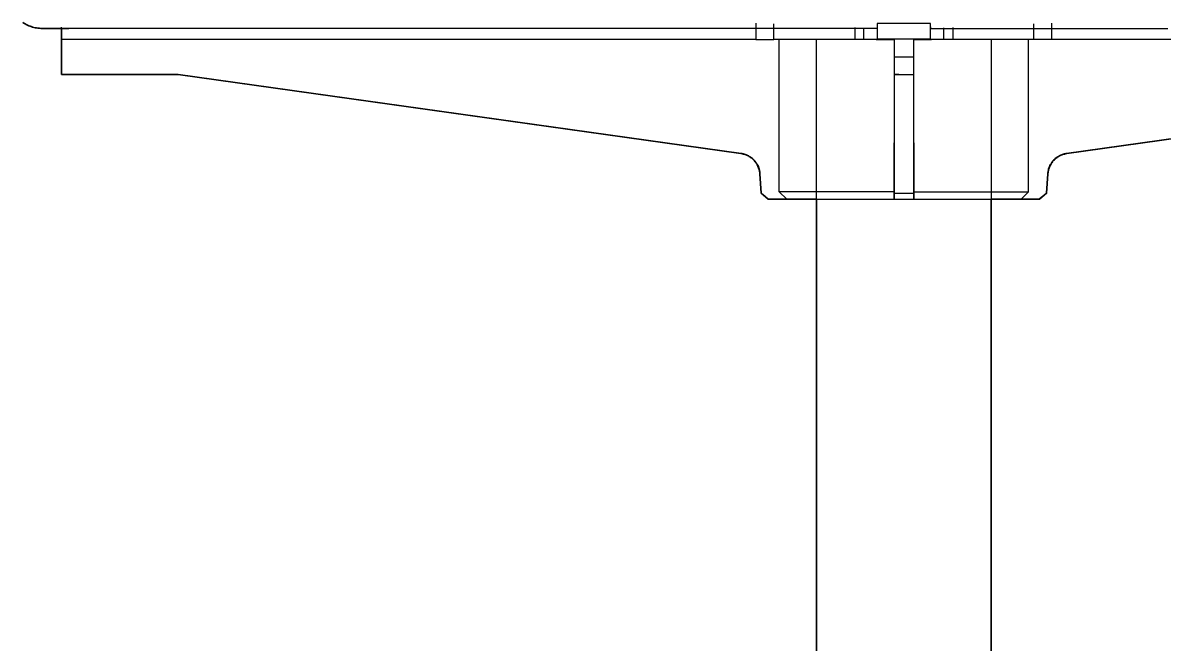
# Model space of a CAD drawing. Header units: millimetres. Extents: x 0 to 2114, y 0 to 2886.
# Drawn here: x 219.2 to 545.5, y 177.6 to 355.2 of the extents above; entities that cross this region are included whole.
import ezdxf

# ---------------------------------------------------------------- set-up
doc = ezdxf.new("R2010")
doc.units = ezdxf.units.MM
doc.layers.add('Blocks', color=7, linetype='Continuous')
doc.layers.add('Blocks$Inner', color=7, linetype='Continuous', lineweight=25, true_color=0x007f00)
doc.layers.add('Blocks$Outline', color=7, linetype='Continuous', lineweight=35, true_color=0xff3f3f)

# ---------------------------------------------------------------- blocks, each defined once
blk = doc.blocks.new('Verus Stool Office Chair Back')
at = {"layer": 'Blocks$Inner'}
for p, q in [((482.59, 350.44), (482.59, 353.82)), ((485.08, 353.91), (485.08, 350.44)), ((508.26, 350.44), (508.26, 354.95)), ((513.42, 350.44), (513.42, 355.1)), ((428.82, 350.44), (230.31, 350.44)), ((473.95, 350.44), (478.75, 350.44)), ((469.71, 340.5), (468.3, 340.5)), ((468.3, 306.95), (468.3, 320.9)), ((473.95, 306.95), (473.95, 304.84)), ((511.91, 306.51), (511.81, 306.51))]:
    blk.add_line(p, q, dxfattribs=at)
for points in [[(224.7, 353.64), (224.32, 353.65), (223.93, 353.67), (223.54, 353.71), (223.15, 353.77), (222.77, 353.84), (222.39, 353.92), (222.02, 354.02), (221.64, 354.14), (221.28, 354.27), (220.92, 354.41), (220.56, 354.57), (220.21, 354.74), (219.87, 354.93), (219.54, 355.13), (219.21, 355.34)], [(463.4, 353.64), (458.61, 353.64), (448.78, 353.64), (438.98, 353.64), (429.24, 353.64), (419.56, 353.64), (409.97, 353.64), (400.47, 353.64), (391.09, 353.64), (381.83, 353.64), (372.72, 353.64), (363.76, 353.64), (354.98, 353.64), (346.38, 353.64), (337.98, 353.64), (329.8, 353.64), (321.84, 353.64), (314.12, 353.64), (306.65, 353.64), (299.44, 353.64), (292.51, 353.64), (285.86, 353.64), (279.51, 353.64), (273.47, 353.64), (267.74, 353.64), (262.34, 353.64), (257.28, 353.64), (252.55, 353.64), (248.18, 353.64), (244.16, 353.64), (240.5, 353.64), (237.21, 353.64), (234.3, 353.64), (231.77, 353.64), (229.62, 353.64), (227.85, 353.64), (226.48, 353.64), (225.49, 353.64), (224.9, 353.64), (224.71, 353.64), (225.02, 353.64), (225.72, 353.64), (226.81, 353.64), (228.29, 353.64), (230.16, 353.64), (232.41, 353.64)], [(424.59, 317.89), (370.93, 325.42), (317.27, 332.96), (263.61, 340.5), (230.31, 340.5), (230.31, 350.44), (230.31, 353.96)], [(428.82, 355.1), (428.82, 350.44), (433.98, 350.44)], [(457.16, 350.44), (433.98, 350.44), (433.98, 354.95)], [(459.65, 350.44), (457.16, 350.44), (457.16, 353.91)], [(468.3, 350.44), (463.49, 350.44), (459.65, 350.44), (459.65, 353.82)], [(711.94, 350.44), (513.42, 350.44), (508.26, 350.44), (485.08, 350.44), (482.59, 350.44), (478.75, 350.44), (478.75, 350.54), (478.75, 350.64), (478.75, 355.07), (471.12, 355.07), (463.5, 355.07), (463.5, 350.64), (463.49, 350.54), (463.49, 350.44)], [(478.84, 353.64), (488.69, 353.64), (498.5, 353.64), (508.27, 353.64), (517.98, 353.64), (527.62, 353.64), (537.17, 353.64), (546.61, 353.64)], [(711.94, 354.81), (711.94, 350.44), (711.94, 340.5), (678.64, 340.5), (624.98, 332.96), (571.31, 325.42), (517.66, 317.89)], [(468.3, 304.84), (468.3, 306.95), (435.49, 306.95), (435.49, 350.44)], [(463.44, 168.52), (446.12, 168.52), (446.12, 350.44)], [(463.24, 350.44), (468.3, 350.44), (468.3, 348), (468.3, 345.55), (468.3, 343.03), (468.3, 340.5), (471.12, 340.5), (473.95, 340.5)], [(463.5, 350.64), (471.12, 350.64), (478.75, 350.64)], [(472.54, 340.5), (473.95, 340.5), (473.95, 343.03), (473.95, 345.55), (473.95, 348), (473.95, 350.44), (479.01, 350.44)], [(473.95, 320.9), (473.95, 306.95), (506.76, 306.95), (506.76, 350.44)], [(496.12, 350.44), (496.12, 168.52), (478.81, 168.52)], [(468.3, 348), (468.3, 340.5), (468.3, 332.96), (468.3, 325.42), (468.3, 317.89)], [(473.95, 317.89), (473.95, 325.42), (473.95, 332.96), (473.95, 340.5), (473.95, 348)], [(468.3, 345.55), (471.12, 345.55), (473.95, 345.55)], [(263.59, 340.5), (424.5, 317.89), (424.76, 317.84), (425.01, 317.79), (425.26, 317.73), (425.5, 317.66), (425.74, 317.58), (425.98, 317.49), (426.21, 317.39), (426.44, 317.28), (426.67, 317.17), (426.89, 317.04), (427.1, 316.91), (427.31, 316.76), (427.52, 316.61), (427.71, 316.45), (427.91, 316.28), (428.09, 316.11), (428.27, 315.92), (428.44, 315.74), (428.6, 315.54), (428.75, 315.34), (428.9, 315.13), (429.03, 314.92), (429.16, 314.7), (429.28, 314.47), (429.39, 314.24), (429.49, 314.01), (429.58, 313.77), (429.67, 313.53), (429.74, 313.29), (429.8, 313.04), (429.85, 312.8), (429.9, 312.54), (429.93, 312.29), (429.95, 312.04), (430.34, 306.51), (432.33, 304.84), (432.43, 304.84), (437.61, 304.84), (468.3, 304.84), (471.12, 304.84), (473.95, 304.84), (504.64, 304.84), (509.82, 304.84), (509.92, 304.84), (511.91, 306.51), (512.29, 312.04), (512.32, 312.3), (512.35, 312.55), (512.39, 312.8), (512.45, 313.05), (512.51, 313.3), (512.58, 313.54), (512.66, 313.78), (512.76, 314.02), (512.86, 314.25), (512.97, 314.48), (513.09, 314.7), (513.22, 314.92), (513.35, 315.14), (513.5, 315.34), (513.65, 315.55), (513.82, 315.74), (513.99, 315.93), (514.16, 316.11), (514.35, 316.29), (514.54, 316.46), (514.74, 316.61), (514.94, 316.77), (515.15, 316.91), (515.36, 317.04), (515.58, 317.17), (515.81, 317.29), (516.04, 317.4), (516.27, 317.49), (516.51, 317.58), (516.75, 317.66), (517, 317.73), (517.24, 317.79), (517.49, 317.84), (517.74, 317.89), (678.66, 340.5)], [(430.44, 306.51), (430.24, 309.27), (430.05, 312.04)], [(468.3, 312.04), (468.3, 309.27), (468.3, 306.51), (468.3, 305.67), (468.3, 304.84), (473.95, 304.84), (473.95, 305.67), (473.95, 306.51), (473.95, 309.27), (473.95, 312.04)], [(512.2, 312.04), (512, 309.27), (511.81, 306.51), (510.81, 305.67), (509.82, 304.84)], [(435.49, 306.95), (437.61, 304.84), (439.07, 304.84)], [(503.18, 304.84), (504.64, 304.84), (506.76, 306.95)], [(430.34, 306.51), (430.44, 306.51), (431.43, 305.67), (432.43, 304.84)], [(468.3, 306.51), (471.12, 306.51), (473.95, 306.51)]]:
    blk.add_lwpolyline(points, dxfattribs=at)
for points in [[(463.46, 354.12), (463.45, 353.89), (463.43, 353.74), (463.42, 353.68)], [(478.83, 353.68), (478.82, 353.71), (478.81, 353.82), (478.79, 354.01), (478.79, 354.13)], [(429.21, 314.77), (429.45, 314.36), (429.64, 313.92), (429.78, 313.46)], [(512.46, 313.46), (512.6, 313.92), (512.79, 314.36), (513.03, 314.77)]]:
    blk.add_open_spline(points, degree=3, dxfattribs=at)
for points, knots in [([(430.05, 312.04), (429.98, 313.02), (429.55, 314.41), (428.39, 315.97), (426.92, 317.22), (425.55, 317.75), (424.59, 317.89)], [8.547612, 8.547612, 8.547612, 8.547612, 8.880946, 9.047612, 9.214279, 9.547612, 9.547612, 9.547612, 9.547612]), ([(468.3, 317.89), (468.3, 317.75), (468.3, 317.22), (468.3, 315.97), (468.3, 314.41), (468.3, 313.02), (468.3, 312.04)], [3, 3, 3, 3, 3.333333, 3.5, 3.666667, 4, 4, 4, 4]), ([(473.95, 312.04), (473.95, 313.02), (473.95, 314.41), (473.95, 315.97), (473.95, 317.22), (473.95, 317.75), (473.95, 317.89)], [17.64993, 17.64993, 17.64993, 17.64993, 17.983264, 18.14993, 18.316597, 18.64993, 18.64993, 18.64993, 18.64993]), ([(517.66, 317.89), (516.69, 317.75), (515.33, 317.22), (513.85, 315.97), (512.7, 314.41), (512.27, 313.02), (512.2, 312.04)], [46.246884, 46.246884, 46.246884, 46.246884, 46.580218, 46.746884, 46.913551, 47.246884, 47.246884, 47.246884, 47.246884])]:
    blk.add_open_spline(points, degree=3, knots=knots, dxfattribs=at)
at = {"layer": 'Blocks$Outline'}
for points in [[(219.21, 355.34), (219.54, 355.13), (219.87, 354.93), (220.21, 354.74), (220.56, 354.57), (220.92, 354.41), (221.28, 354.27), (221.64, 354.14), (222.02, 354.02), (222.39, 353.92), (222.77, 353.84), (223.15, 353.77), (223.54, 353.71), (223.93, 353.67), (224.32, 353.65), (224.7, 353.64)], [(224.7, 353.64), (224.72, 353.64), (225.02, 353.64), (225.72, 353.64), (226.81, 353.64), (228.29, 353.64), (230.16, 353.64), (230.31, 353.64)], [(230.31, 353.64), (230.31, 350.44)], [(230.31, 350.44), (230.31, 340.5)], [(230.31, 340.5), (263.59, 340.5)], [(263.59, 340.5), (424.5, 317.89), (424.76, 317.84), (425.01, 317.79), (425.26, 317.73), (425.5, 317.66), (425.74, 317.58), (425.98, 317.49), (426.21, 317.39), (426.44, 317.28), (426.67, 317.17), (426.89, 317.04), (427.1, 316.91), (427.31, 316.76), (427.52, 316.61), (427.71, 316.45), (427.91, 316.28), (428.09, 316.11), (428.27, 315.92), (428.44, 315.74), (428.6, 315.54), (428.75, 315.34), (428.9, 315.13), (429.03, 314.92), (429.16, 314.7), (429.28, 314.47), (429.39, 314.24), (429.49, 314.01), (429.58, 313.77), (429.67, 313.53), (429.74, 313.29), (429.8, 313.04), (429.85, 312.8), (429.9, 312.54), (429.93, 312.29), (429.95, 312.04), (430.34, 306.51), (432.33, 304.84), (432.43, 304.84), (437.61, 304.84), (446.12, 304.84)], [(496.12, 304.84), (504.64, 304.84), (509.82, 304.84), (509.92, 304.84), (511.91, 306.51), (512.29, 312.04), (512.32, 312.3), (512.35, 312.55), (512.39, 312.8), (512.45, 313.05), (512.51, 313.3), (512.58, 313.54), (512.66, 313.78), (512.76, 314.02), (512.86, 314.25), (512.97, 314.48), (513.09, 314.7), (513.22, 314.92), (513.35, 315.14), (513.5, 315.34), (513.65, 315.55), (513.82, 315.74), (513.99, 315.93), (514.16, 316.11), (514.35, 316.29), (514.54, 316.46), (514.74, 316.61), (514.94, 316.77), (515.15, 316.91), (515.36, 317.04), (515.58, 317.17), (515.81, 317.29), (516.04, 317.4), (516.27, 317.49), (516.51, 317.58), (516.75, 317.66), (517, 317.73), (517.24, 317.79), (517.49, 317.84), (517.74, 317.89), (678.66, 340.5)], [(446.12, 304.84), (446.12, 169.29)], [(496.12, 169.29), (496.12, 304.84)]]:
    blk.add_lwpolyline(points, dxfattribs=at)

msp = doc.modelspace()

# ---------------------------------------------------------------- block references
at = {"layer": 'Blocks'}
msp.add_blockref('Verus Stool Office Chair Back', (0, 0), dxfattribs=at)

doc.saveas('drawing.dxf')
